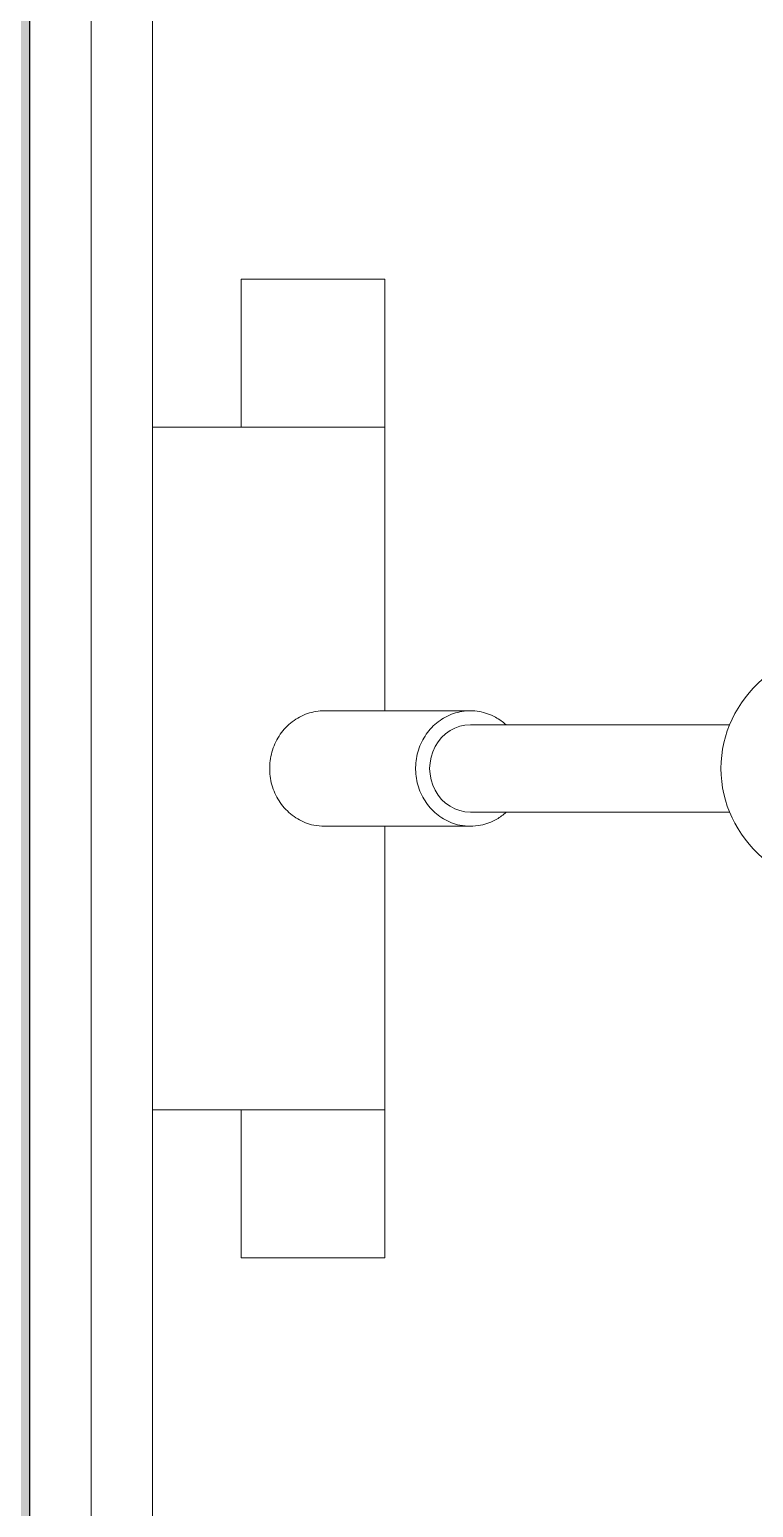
# Model space of a CAD drawing. Header units: inches. Extents: x 211391 to 214260, y -106888 to -102532.
# Drawn here: x 212213.19 to 212222.01, y -104768.54 to -104750.54 of the extents above; entities that cross this region are included whole.
import ezdxf

# ---------------------------------------------------------------- set-up
doc = ezdxf.new("R2010")
doc.units = ezdxf.units.IN
doc.header["$MEASUREMENT"] = 0
for name, color, linetype, lineweight in [('FIXTURES', 8, 'Continuous', 9), ('HATCH', 251, 'Continuous', 13), ('STONE', 1, 'Continuous', 18), ('TEXT', 3, 'Continuous', 9), ('WALL', 5, 'Continuous', 25)]:
    doc.layers.add(name, color=color, linetype=linetype, lineweight=lineweight)

# ---------------------------------------------------------------- blocks, each defined once
blk = doc.blocks.new('ETJHTEj')
at = {"layer": 'FIXTURES', "ltscale": 5}
for p, q in [((1152.57, 541.623), (1152.57, 544.783, 0)), ((1153.635, 541.623), (1153.635, 544.783, 0)), ((1152.4, 539.845), (1152.4, 541.623)), ((1153.806, 539.845), (1153.806, 541.623)), ((1147.144, 538.831), (1147.144, 540.58)), ((1147.144, 540.58), (1152.4, 540.58)), ((1148.945, 538.831), (1148.945, 540.58)), ((1153.806, 540.58), (1159.061, 540.58)), ((1157.26, 538.831), (1157.26, 540.58)), ((1159.061, 540.58), (1159.061, 538.831)), ((1148.945, 538.831), (1147.144, 538.831)), ((1148.945, 538.831), (1148.945, 537.753)), ((1157.26, 538.831), (1157.26, 537.753)), ((1159.061, 538.831), (1157.26, 538.831)), ((1148.945, 537.753), (1157.26, 537.753))]:
    blk.add_line(p, q, dxfattribs=at)
for centre, major_axis, ratio, start_param, end_param in [((1153.103, 546.401, 0), (0, -1.725), 0.8931, -1.570796, 4.712389), ((1153.103, 541.623), (-0.532, 0), 0.931561, 0, 3.141593)]:
    blk.add_ellipse(centre, major_axis=major_axis, ratio=ratio, start_param=start_param, end_param=end_param, dxfattribs=at)
for points, knots in [([(1152.57, 542.059), (1152.539, 542.024), (1152.51, 541.986), (1152.451, 541.884), (1152.426, 541.817), (1152.404, 541.707), (1152.4, 541.665), (1152.4, 541.623), (1152.4, 541.58), (1152.404, 541.536), (1152.427, 541.425), (1152.453, 541.358), (1152.525, 541.237), (1152.571, 541.181), (1152.677, 541.088), (1152.738, 541.049), (1152.868, 540.991), (1152.938, 540.971), (1153.08, 540.953), (1153.153, 540.954), (1153.294, 540.978), (1153.363, 541), (1153.491, 541.063), (1153.55, 541.104), (1153.653, 541.202), (1153.696, 541.259), (1153.763, 541.383), (1153.786, 541.451), (1153.809, 541.59), (1153.809, 541.661), (1153.785, 541.8), (1153.761, 541.867), (1153.702, 541.976), (1153.671, 542.019), (1153.635, 542.059)], [5.579817, 5.579817, 5.579817, 5.579817, 5.787289, 5.787289, 6.098164, 6.098164, 6.283185, 6.283185, 6.283185, 6.474717, 6.474717, 6.785592, 6.785592, 7.096468, 7.096468, 7.407343, 7.407343, 7.718219, 7.718219, 8.029094, 8.029094, 8.339969, 8.339969, 8.650845, 8.650845, 8.96172, 8.96172, 9.272596, 9.272596, 9.583471, 9.583471, 9.894346, 9.894346, 10.128151, 10.128151, 10.128151, 10.128151]), ([(1152.4, 539.845), (1152.4, 539.802), (1152.404, 539.758), (1152.427, 539.647), (1152.453, 539.58), (1152.525, 539.459), (1152.571, 539.404), (1152.677, 539.31), (1152.738, 539.271), (1152.868, 539.213), (1152.938, 539.193), (1153.08, 539.175), (1153.153, 539.177), (1153.294, 539.2), (1153.363, 539.222), (1153.491, 539.285), (1153.55, 539.326), (1153.653, 539.424), (1153.696, 539.481), (1153.763, 539.605), (1153.786, 539.673), (1153.803, 539.776), (1153.806, 539.811), (1153.806, 539.845)], [0, 0, 0, 0, 0.191532, 0.191532, 0.502407, 0.502407, 0.813282, 0.813282, 1.124158, 1.124158, 1.435033, 1.435033, 1.745909, 1.745909, 2.056784, 2.056784, 2.367659, 2.367659, 2.678535, 2.678535, 2.98941, 2.98941, 3.141614, 3.141614, 3.141614, 3.141614])]:
    blk.add_open_spline(points, degree=3, knots=knots, dxfattribs=at)
blk = doc.blocks.new('GY')
at = {"layer": 'STONE'}
for p, q in [((210088.147, -104594.237), (210088.147, -104703.737)), ((210088.897, -104594.987), (210088.897, -104702.987))]:
    blk.add_line(p, q, dxfattribs=at)
at = {"layer": 'FIXTURES', "xscale": -1, "rotation": 270}
blk.add_blockref('ETJHTEj', (209551.144, -105832.09), dxfattribs=at)

msp = doc.modelspace()

# ---------------------------------------------------------------- hatches: boundary and pattern name
at = {"layer": 'HATCH', "ltscale": 15}
h = msp.add_hatch(color=256, dxfattribs=at)
h.dxf.hatch_style = 1
h.paths.add_polyline_path([(212213.188, -104674.041), (212249.188, -104674.041), (212249.188, -104665.041), (212213.188, -104665.041), (212213.188, -104650.015), (212204.188, -104650.015), (212204.188, -104782.041), (212213.188, -104782.041)])

# ---------------------------------------------------------------- linework, layer by layer
at = {"layer": 'WALL', "ltscale": 20}
msp.add_line((212213.188, -104674.041), (212213.188, -104782.041), dxfattribs=at)

# ---------------------------------------------------------------- block references
at = {"layer": 'TEXT', "ltscale": 10}
msp.add_blockref('GY', (2125.791, -80.554), dxfattribs=at)

doc.saveas('drawing.dxf')
